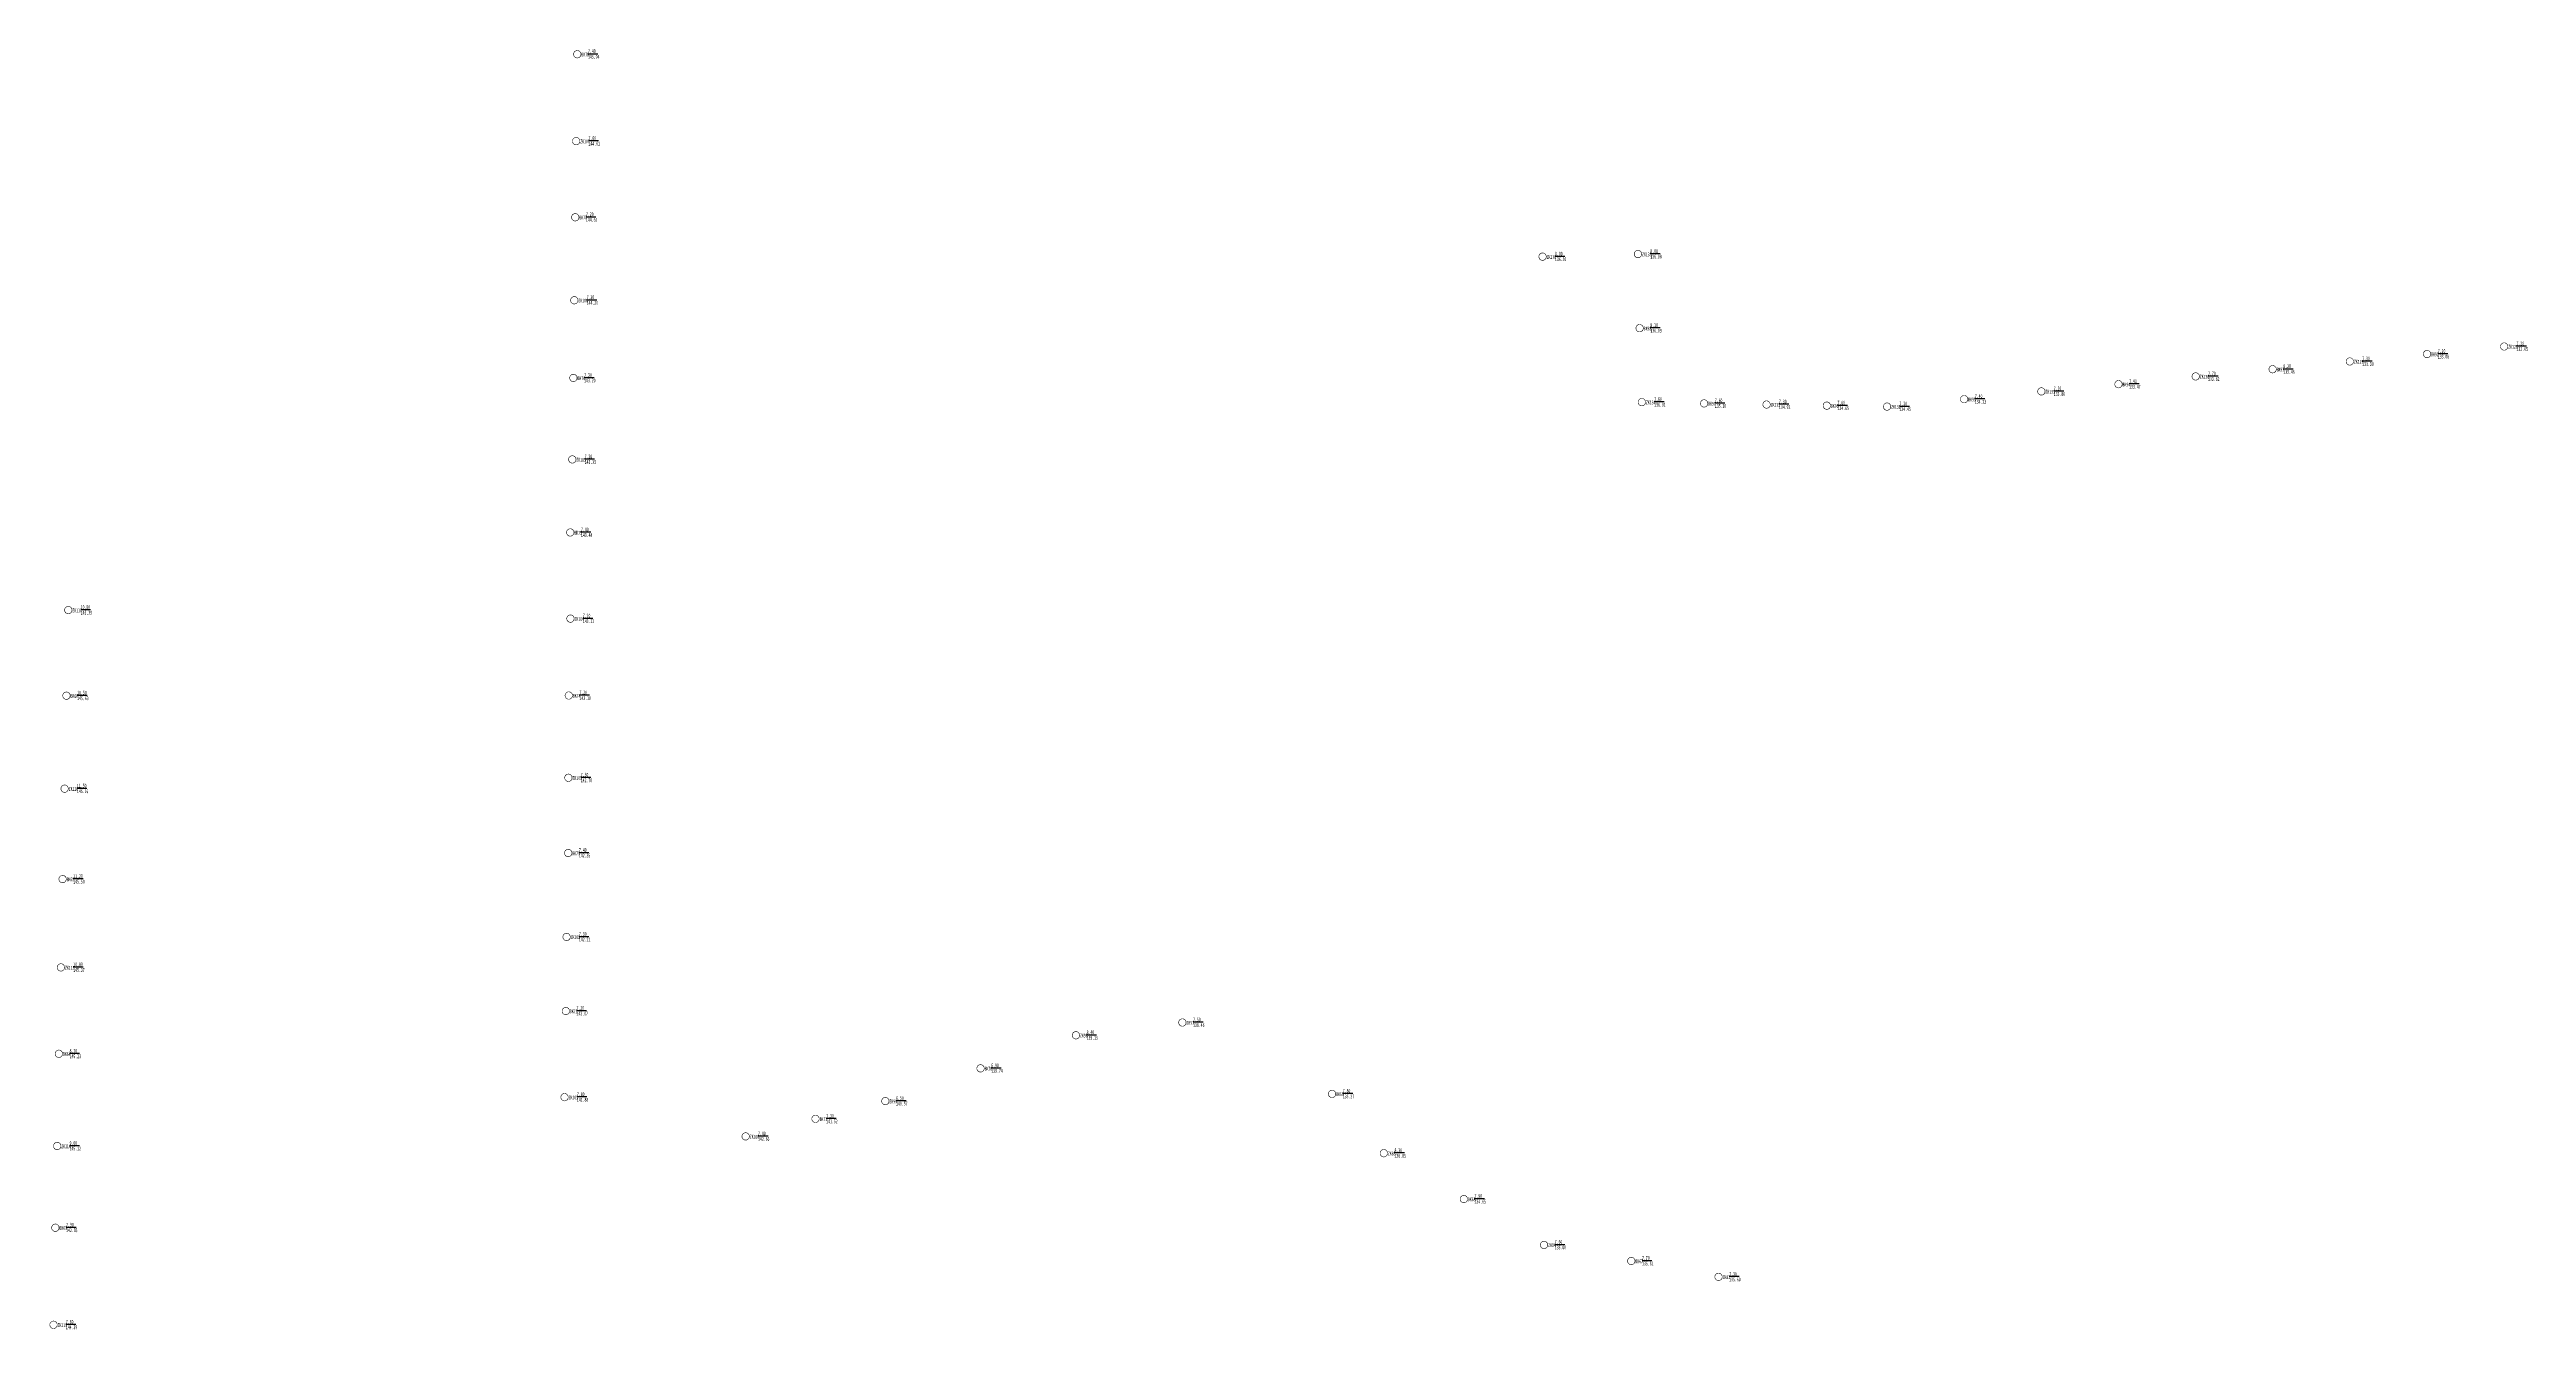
# Model space of a CAD drawing. Header units: millimetres. Extents: x 0 to 2711117, y 0 to 567555.
# Drawn here: x 2709358 to 2710698, y 564694 to 565386 of the extents above; entities that cross this region are included whole.
import ezdxf

# ---------------------------------------------------------------- set-up
doc = ezdxf.new("R2010")
doc.units = ezdxf.units.MM
doc.layers.add('勘察点方案', color=7, linetype='Continuous')
doc.styles.add('勘察孔', font='', dxfattribs={"width": 0.7, "height": 1.75})
doc.styles.get('勘察孔').set_extended_font_data('SimSun')

# ---------------------------------------------------------------- blocks, each defined once
blk = doc.blocks.new('孔_BK63', base_point=(2.1, 2.1))
blk.add_line((7.9, 2.5), (13.3, 2.5))
at = {"color": 7, "const_width": 0.3}
blk.add_lwpolyline([(2.1, 0.2, 1), (2.1, 4.2, 1), (2.1, 0.2, 1)], format="xyb", dxfattribs=at)
at = {"style": '勘察孔', "width": 0.6}
for s, p in [('BK63', (4.3, 1)), ('7.90', (7.9, 2.8)), ('142.03', (7.9, -0.2))]:
    blk.add_text(s, height=2.1, dxfattribs=at).set_placement(p)
blk = doc.blocks.new('孔_BK64', base_point=(2.1, 2.1))
blk.add_line((7.9, 2.5), (13.3, 2.5))
at = {"color": 7, "const_width": 0.3}
blk.add_lwpolyline([(2.1, 0.2, 1), (2.1, 4.2, 1), (2.1, 0.2, 1)], format="xyb", dxfattribs=at)
at = {"style": '勘察孔', "width": 0.6}
for s, p in [('BK64', (4.3, 1)), ('8.70', (7.9, 2.8)), ('145.23', (7.9, -0.2))]:
    blk.add_text(s, height=2.1, dxfattribs=at).set_placement(p)
blk = doc.blocks.new('孔_BK65', base_point=(2.1, 2.1))
blk.add_line((7.9, 2.5), (13.3, 2.5))
at = {"color": 7, "const_width": 0.3}
blk.add_lwpolyline([(2.1, 0.2, 1), (2.1, 4.2, 1), (2.1, 0.2, 1)], format="xyb", dxfattribs=at)
at = {"style": '勘察孔', "width": 0.6}
for s, p in [('BK65', (4.3, 1)), ('11.20', (7.9, 2.8)), ('145.50', (7.9, -0.2))]:
    blk.add_text(s, height=2.1, dxfattribs=at).set_placement(p)
blk = doc.blocks.new('孔_BK66', base_point=(2.1, 2.1))
blk.add_line((7.9, 2.5), (13.3, 2.5))
at = {"color": 7, "const_width": 0.3}
blk.add_lwpolyline([(2.1, 0.2, 1), (2.1, 4.2, 1), (2.1, 0.2, 1)], format="xyb", dxfattribs=at)
at = {"style": '勘察孔', "width": 0.6}
for s, p in [('BK66', (4.3, 1)), ('10.50', (7.9, 2.8)), ('145.63', (7.9, -0.2))]:
    blk.add_text(s, height=2.1, dxfattribs=at).set_placement(p)
blk = doc.blocks.new('孔_BK67', base_point=(2.1, 2.1))
blk.add_line((7.9, 2.5), (13.3, 2.5))
at = {"color": 7, "const_width": 0.3}
blk.add_lwpolyline([(2.1, 0.2, 1), (2.1, 4.2, 1), (2.1, 0.2, 1)], format="xyb", dxfattribs=at)
at = {"style": '勘察孔', "width": 0.6}
for s, p in [('BK67', (4.3, 1)), ('7.70', (7.9, 2.8)), ('135.62', (7.9, -0.2))]:
    blk.add_text(s, height=2.1, dxfattribs=at).set_placement(p)
blk = doc.blocks.new('孔_BK68', base_point=(2.1, 2.1))
blk.add_line((7.9, 2.5), (13.3, 2.5))
at = {"color": 7, "const_width": 0.3}
blk.add_lwpolyline([(2.1, 0.2, 1), (2.1, 4.2, 1), (2.1, 0.2, 1)], format="xyb", dxfattribs=at)
at = {"style": '勘察孔', "width": 0.6}
for s, p in [('BK68', (4.3, 1)), ('7.90', (7.9, 2.8)), ('134.65', (7.9, -0.2))]:
    blk.add_text(s, height=2.1, dxfattribs=at).set_placement(p)
blk = doc.blocks.new('孔_BK69', base_point=(2.1, 2.1))
blk.add_line((7.9, 2.5), (13.3, 2.5))
at = {"color": 7, "const_width": 0.3}
blk.add_lwpolyline([(2.1, 0.2, 1), (2.1, 4.2, 1), (2.1, 0.2, 1)], format="xyb", dxfattribs=at)
at = {"style": '勘察孔', "width": 0.6}
for s, p in [('BK69', (4.3, 1)), ('7.80', (7.9, 2.8)), ('135.27', (7.9, -0.2))]:
    blk.add_text(s, height=2.1, dxfattribs=at).set_placement(p)
blk = doc.blocks.new('孔_BK70', base_point=(2.1, 2.1))
blk.add_line((7.9, 2.5), (13.3, 2.5))
at = {"color": 7, "const_width": 0.3}
blk.add_lwpolyline([(2.1, 0.2, 1), (2.1, 4.2, 1), (2.1, 0.2, 1)], format="xyb", dxfattribs=at)
at = {"style": '勘察孔', "width": 0.6}
for s, p in [('BK70', (4.3, 1)), ('6.90', (7.9, 2.8)), ('139.74', (7.9, -0.2))]:
    blk.add_text(s, height=2.1, dxfattribs=at).set_placement(p)
blk = doc.blocks.new('孔_BK71', base_point=(2.1, 2.1))
blk.add_line((7.9, 2.5), (13.3, 2.5))
at = {"color": 7, "const_width": 0.3}
blk.add_lwpolyline([(2.1, 0.2, 1), (2.1, 4.2, 1), (2.1, 0.2, 1)], format="xyb", dxfattribs=at)
at = {"style": '勘察孔', "width": 0.6}
for s, p in [('BK71', (4.3, 1)), ('7.30', (7.9, 2.8)), ('141.52', (7.9, -0.2))]:
    blk.add_text(s, height=2.1, dxfattribs=at).set_placement(p)
blk = doc.blocks.new('孔_BK72', base_point=(2.1, 2.1))
blk.add_line((7.9, 2.5), (13.3, 2.5))
at = {"color": 7, "const_width": 0.3}
blk.add_lwpolyline([(2.1, 0.2, 1), (2.1, 4.2, 1), (2.1, 0.2, 1)], format="xyb", dxfattribs=at)
at = {"style": '勘察孔', "width": 0.6}
for s, p in [('BK72', (4.3, 1)), ('7.20', (7.9, 2.8)), ('142.07', (7.9, -0.2))]:
    blk.add_text(s, height=2.1, dxfattribs=at).set_placement(p)
blk = doc.blocks.new('孔_BK73', base_point=(2.1, 2.1))
blk.add_line((7.9, 2.5), (13.3, 2.5))
at = {"color": 7, "const_width": 0.3}
blk.add_lwpolyline([(2.1, 0.2, 1), (2.1, 4.2, 1), (2.1, 0.2, 1)], format="xyb", dxfattribs=at)
at = {"style": '勘察孔', "width": 0.6}
for s, p in [('BK73', (4.3, 1)), ('7.40', (7.9, 2.8)), ('142.55', (7.9, -0.2))]:
    blk.add_text(s, height=2.1, dxfattribs=at).set_placement(p)
blk = doc.blocks.new('孔_BK74', base_point=(2.1, 2.1))
blk.add_line((7.9, 2.5), (13.3, 2.5))
at = {"color": 7, "const_width": 0.3}
blk.add_lwpolyline([(2.1, 0.2, 1), (2.1, 4.2, 1), (2.1, 0.2, 1)], format="xyb", dxfattribs=at)
at = {"style": '勘察孔', "width": 0.6}
for s, p in [('BK74', (4.3, 1)), ('7.20', (7.9, 2.8)), ('143.10', (7.9, -0.2))]:
    blk.add_text(s, height=2.1, dxfattribs=at).set_placement(p)
blk = doc.blocks.new('孔_BK75', base_point=(2.1, 2.1))
blk.add_line((7.9, 2.5), (13.3, 2.5))
at = {"color": 7, "const_width": 0.3}
blk.add_lwpolyline([(2.1, 0.2, 1), (2.1, 4.2, 1), (2.1, 0.2, 1)], format="xyb", dxfattribs=at)
at = {"style": '勘察孔', "width": 0.6}
for s, p in [('BK75', (4.3, 1)), ('7.40', (7.9, 2.8)), ('143.48', (7.9, -0.2))]:
    blk.add_text(s, height=2.1, dxfattribs=at).set_placement(p)
blk = doc.blocks.new('孔_BK76', base_point=(2.1, 2.1))
blk.add_line((7.9, 2.5), (13.3, 2.5))
at = {"color": 7, "const_width": 0.3}
blk.add_lwpolyline([(2.1, 0.2, 1), (2.1, 4.2, 1), (2.1, 0.2, 1)], format="xyb", dxfattribs=at)
at = {"style": '勘察孔', "width": 0.6}
for s, p in [('BK76', (4.3, 1)), ('7.30', (7.9, 2.8)), ('143.20', (7.9, -0.2))]:
    blk.add_text(s, height=2.1, dxfattribs=at).set_placement(p)
blk = doc.blocks.new('孔_BK77', base_point=(2.1, 2.1))
blk.add_line((7.9, 2.5), (13.3, 2.5))
at = {"color": 7, "const_width": 0.3}
blk.add_lwpolyline([(2.1, 0.2, 1), (2.1, 4.2, 1), (2.1, 0.2, 1)], format="xyb", dxfattribs=at)
at = {"style": '勘察孔', "width": 0.6}
for s, p in [('BK77', (4.3, 1)), ('7.20', (7.9, 2.8)), ('144.65', (7.9, -0.2))]:
    blk.add_text(s, height=2.1, dxfattribs=at).set_placement(p)
blk = doc.blocks.new('孔_BK78', base_point=(2.1, 2.1))
blk.add_line((7.9, 2.5), (13.3, 2.5))
at = {"color": 7, "const_width": 0.3}
blk.add_lwpolyline([(2.1, 0.2, 1), (2.1, 4.2, 1), (2.1, 0.2, 1)], format="xyb", dxfattribs=at)
at = {"style": '勘察孔', "width": 0.6}
for s, p in [('BK78', (4.3, 1)), ('7.40', (7.9, 2.8)), ('145.04', (7.9, -0.2))]:
    blk.add_text(s, height=2.1, dxfattribs=at).set_placement(p)
blk = doc.blocks.new('孔_BK92', base_point=(2.1, 2.1))
blk.add_line((7.9, 2.5), (13.3, 2.5))
at = {"color": 7, "const_width": 0.3}
blk.add_lwpolyline([(2.1, 0.2, 1), (2.1, 4.2, 1), (2.1, 0.2, 1)], format="xyb", dxfattribs=at)
at = {"style": '勘察孔', "width": 0.6}
for s, p in [('BK92', (4.3, 1)), ('7.20', (7.9, 2.8)), ('133.06', (7.9, -0.2))]:
    blk.add_text(s, height=2.1, dxfattribs=at).set_placement(p)
blk = doc.blocks.new('孔_BK93', base_point=(2.1, 2.1))
blk.add_line((7.9, 2.5), (13.3, 2.5))
at = {"color": 7, "const_width": 0.3}
blk.add_lwpolyline([(2.1, 0.2, 1), (2.1, 4.2, 1), (2.1, 0.2, 1)], format="xyb", dxfattribs=at)
at = {"style": '勘察孔', "width": 0.6}
for s, p in [('BK93', (4.3, 1)), ('8.20', (7.9, 2.8)), ('133.46', (7.9, -0.2))]:
    blk.add_text(s, height=2.1, dxfattribs=at).set_placement(p)
blk = doc.blocks.new('孔_BK94', base_point=(2.1, 2.1))
blk.add_line((7.9, 2.5), (13.3, 2.5))
at = {"color": 7, "const_width": 0.3}
blk.add_lwpolyline([(2.1, 0.2, 1), (2.1, 4.2, 1), (2.1, 0.2, 1)], format="xyb", dxfattribs=at)
at = {"style": '勘察孔', "width": 0.6}
for s, p in [('BK94', (4.3, 1)), ('7.40', (7.9, 2.8)), ('133.47', (7.9, -0.2))]:
    blk.add_text(s, height=2.1, dxfattribs=at).set_placement(p)
blk = doc.blocks.new('孔_BK95', base_point=(2.1, 2.1))
blk.add_line((7.9, 2.5), (13.3, 2.5))
at = {"color": 7, "const_width": 0.3}
blk.add_lwpolyline([(2.1, 0.2, 1), (2.1, 4.2, 1), (2.1, 0.2, 1)], format="xyb", dxfattribs=at)
at = {"style": '勘察孔', "width": 0.6}
for s, p in [('BK95', (4.3, 1)), ('7.40', (7.9, 2.8)), ('134.23', (7.9, -0.2))]:
    blk.add_text(s, height=2.1, dxfattribs=at).set_placement(p)
blk = doc.blocks.new('孔_BK96', base_point=(2.1, 2.1))
blk.add_line((7.9, 2.5), (13.3, 2.5))
at = {"color": 7, "const_width": 0.3}
blk.add_lwpolyline([(2.1, 0.2, 1), (2.1, 4.2, 1), (2.1, 0.2, 1)], format="xyb", dxfattribs=at)
at = {"style": '勘察孔', "width": 0.6}
for s, p in [('BK96', (4.3, 1)), ('7.60', (7.9, 2.8)), ('134.65', (7.9, -0.2))]:
    blk.add_text(s, height=2.1, dxfattribs=at).set_placement(p)
blk = doc.blocks.new('孔_BK97', base_point=(2.1, 2.1))
blk.add_line((7.9, 2.5), (13.3, 2.5))
at = {"color": 7, "const_width": 0.3}
blk.add_lwpolyline([(2.1, 0.2, 1), (2.1, 4.2, 1), (2.1, 0.2, 1)], format="xyb", dxfattribs=at)
at = {"style": '勘察孔', "width": 0.6}
for s, p in [('BK97', (4.3, 1)), ('7.60', (7.9, 2.8)), ('135.30', (7.9, -0.2))]:
    blk.add_text(s, height=2.1, dxfattribs=at).set_placement(p)
blk = doc.blocks.new('孔_BK98', base_point=(2.1, 2.1))
blk.add_line((7.9, 2.5), (13.3, 2.5))
at = {"color": 7, "const_width": 0.3}
blk.add_lwpolyline([(2.1, 0.2, 1), (2.1, 4.2, 1), (2.1, 0.2, 1)], format="xyb", dxfattribs=at)
at = {"style": '勘察孔', "width": 0.6}
for s, p in [('BK98', (4.3, 1)), ('8.10', (7.9, 2.8)), ('136.09', (7.9, -0.2))]:
    blk.add_text(s, height=2.1, dxfattribs=at).set_placement(p)
blk = doc.blocks.new('孔_ZK100', base_point=(2.1, 2.1))
blk.add_line((8.8, 2.5), (14.2, 2.5))
at = {"color": 7, "const_width": 0.3}
blk.add_lwpolyline([(2.1, 0.2, 1), (2.1, 4.2, 1), (2.1, 0.2, 1)], format="xyb", dxfattribs=at)
at = {"style": '勘察孔', "width": 0.6}
for s, p in [('ZK100', (4.3, 1)), ('7.40', (8.8, 2.8)), ('142.66', (8.8, -0.2))]:
    blk.add_text(s, height=2.1, dxfattribs=at).set_placement(p)
blk = doc.blocks.new('孔_ZK101', base_point=(2.1, 2.1))
blk.add_line((8.8, 2.5), (14.2, 2.5))
at = {"color": 7, "const_width": 0.3}
blk.add_lwpolyline([(2.1, 0.2, 1), (2.1, 4.2, 1), (2.1, 0.2, 1)], format="xyb", dxfattribs=at)
at = {"style": '勘察孔', "width": 0.6}
for s, p in [('ZK101', (4.3, 1)), ('7.80', (8.8, 2.8)), ('141.88', (8.8, -0.2))]:
    blk.add_text(s, height=2.1, dxfattribs=at).set_placement(p)
blk = doc.blocks.new('孔_ZK102', base_point=(2.1, 2.1))
blk.add_line((8.8, 2.5), (14.2, 2.5))
at = {"color": 7, "const_width": 0.3}
blk.add_lwpolyline([(2.1, 0.2, 1), (2.1, 4.2, 1), (2.1, 0.2, 1)], format="xyb", dxfattribs=at)
at = {"style": '勘察孔', "width": 0.6}
for s, p in [('ZK102', (4.3, 1)), ('7.30', (8.8, 2.8)), ('142.21', (8.8, -0.2))]:
    blk.add_text(s, height=2.1, dxfattribs=at).set_placement(p)
blk = doc.blocks.new('孔_ZK103', base_point=(2.1, 2.1))
blk.add_line((8.8, 2.5), (14.2, 2.5))
at = {"color": 7, "const_width": 0.3}
blk.add_lwpolyline([(2.1, 0.2, 1), (2.1, 4.2, 1), (2.1, 0.2, 1)], format="xyb", dxfattribs=at)
at = {"style": '勘察孔', "width": 0.6}
for s, p in [('ZK103', (4.3, 1)), ('7.30', (8.8, 2.8)), ('142.70', (8.8, -0.2))]:
    blk.add_text(s, height=2.1, dxfattribs=at).set_placement(p)
blk = doc.blocks.new('孔_ZK104', base_point=(2.1, 2.1))
blk.add_line((8.8, 2.5), (14.2, 2.5))
at = {"color": 7, "const_width": 0.3}
blk.add_lwpolyline([(2.1, 0.2, 1), (2.1, 4.2, 1), (2.1, 0.2, 1)], format="xyb", dxfattribs=at)
at = {"style": '勘察孔', "width": 0.6}
for s, p in [('ZK104', (4.3, 1)), ('7.20', (8.8, 2.8)), ('143.12', (8.8, -0.2))]:
    blk.add_text(s, height=2.1, dxfattribs=at).set_placement(p)
blk = doc.blocks.new('孔_ZK105', base_point=(2.1, 2.1))
blk.add_line((8.8, 2.5), (14.2, 2.5))
at = {"color": 7, "const_width": 0.3}
blk.add_lwpolyline([(2.1, 0.2, 1), (2.1, 4.2, 1), (2.1, 0.2, 1)], format="xyb", dxfattribs=at)
at = {"style": '勘察孔', "width": 0.6}
for s, p in [('ZK105', (4.3, 1)), ('7.20', (8.8, 2.8)), ('143.35', (8.8, -0.2))]:
    blk.add_text(s, height=2.1, dxfattribs=at).set_placement(p)
blk = doc.blocks.new('孔_ZK106', base_point=(2.1, 2.1))
blk.add_line((8.8, 2.5), (14.2, 2.5))
at = {"color": 7, "const_width": 0.3}
blk.add_lwpolyline([(2.1, 0.2, 1), (2.1, 4.2, 1), (2.1, 0.2, 1)], format="xyb", dxfattribs=at)
at = {"style": '勘察孔', "width": 0.6}
for s, p in [('ZK106', (4.3, 1)), ('7.30', (8.8, 2.8)), ('144.20', (8.8, -0.2))]:
    blk.add_text(s, height=2.1, dxfattribs=at).set_placement(p)
blk = doc.blocks.new('孔_ZK107', base_point=(2.1, 2.1))
blk.add_line((8.8, 2.5), (14.2, 2.5))
at = {"color": 7, "const_width": 0.3}
blk.add_lwpolyline([(2.1, 0.2, 1), (2.1, 4.2, 1), (2.1, 0.2, 1)], format="xyb", dxfattribs=at)
at = {"style": '勘察孔', "width": 0.6}
for s, p in [('ZK107', (4.3, 1)), ('7.60', (8.8, 2.8)), ('144.61', (8.8, -0.2))]:
    blk.add_text(s, height=2.1, dxfattribs=at).set_placement(p)
blk = doc.blocks.new('孔_ZK113', base_point=(2.1, 2.1))
blk.add_line((8.8, 2.5), (14.2, 2.5))
at = {"color": 7, "const_width": 0.3}
blk.add_lwpolyline([(2.1, 0.2, 1), (2.1, 4.2, 1), (2.1, 0.2, 1)], format="xyb", dxfattribs=at)
at = {"style": '勘察孔', "width": 0.6}
for s, p in [('ZK113', (4.3, 1)), ('7.80', (8.8, 2.8)), ('144.39', (8.8, -0.2))]:
    blk.add_text(s, height=2.1, dxfattribs=at).set_placement(p)
blk = doc.blocks.new('孔_ZK114', base_point=(2.1, 2.1))
blk.add_line((8.8, 2.5), (14.2, 2.5))
at = {"color": 7, "const_width": 0.3}
blk.add_lwpolyline([(2.1, 0.2, 1), (2.1, 4.2, 1), (2.1, 0.2, 1)], format="xyb", dxfattribs=at)
at = {"style": '勘察孔', "width": 0.6}
for s, p in [('ZK114', (4.3, 1)), ('9.00', (8.8, 2.8)), ('145.12', (8.8, -0.2))]:
    blk.add_text(s, height=2.1, dxfattribs=at).set_placement(p)
blk = doc.blocks.new('孔_ZK115', base_point=(2.1, 2.1))
blk.add_line((8.8, 2.5), (14.2, 2.5))
at = {"color": 7, "const_width": 0.3}
blk.add_lwpolyline([(2.1, 0.2, 1), (2.1, 4.2, 1), (2.1, 0.2, 1)], format="xyb", dxfattribs=at)
at = {"style": '勘察孔', "width": 0.6}
for s, p in [('ZK115', (4.3, 1)), ('10.80', (8.8, 2.8)), ('145.37', (8.8, -0.2))]:
    blk.add_text(s, height=2.1, dxfattribs=at).set_placement(p)
blk = doc.blocks.new('孔_ZK116', base_point=(2.1, 2.1))
blk.add_line((8.8, 2.5), (14.2, 2.5))
at = {"color": 7, "const_width": 0.3}
blk.add_lwpolyline([(2.1, 0.2, 1), (2.1, 4.2, 1), (2.1, 0.2, 1)], format="xyb", dxfattribs=at)
at = {"style": '勘察孔', "width": 0.6}
for s, p in [('ZK116', (4.3, 1)), ('11.50', (8.8, 2.8)), ('145.16', (8.8, -0.2))]:
    blk.add_text(s, height=2.1, dxfattribs=at).set_placement(p)
blk = doc.blocks.new('孔_ZK117', base_point=(2.1, 2.1))
blk.add_line((8.8, 2.5), (14.2, 2.5))
at = {"color": 7, "const_width": 0.3}
blk.add_lwpolyline([(2.1, 0.2, 1), (2.1, 4.2, 1), (2.1, 0.2, 1)], format="xyb", dxfattribs=at)
at = {"style": '勘察孔', "width": 0.6}
for s, p in [('ZK117', (4.3, 1)), ('10.80', (8.8, 2.8)), ('145.39', (8.8, -0.2))]:
    blk.add_text(s, height=2.1, dxfattribs=at).set_placement(p)
blk = doc.blocks.new('孔_ZK128', base_point=(2.1, 2.1))
blk.add_line((8.8, 2.5), (14.2, 2.5))
at = {"color": 7, "const_width": 0.3}
blk.add_lwpolyline([(2.1, 0.2, 1), (2.1, 4.2, 1), (2.1, 0.2, 1)], format="xyb", dxfattribs=at)
at = {"style": '勘察孔', "width": 0.6}
for s, p in [('ZK128', (4.3, 1)), ('7.20', (8.8, 2.8)), ('132.65', (8.8, -0.2))]:
    blk.add_text(s, height=2.1, dxfattribs=at).set_placement(p)
blk = doc.blocks.new('孔_ZK129', base_point=(2.1, 2.1))
blk.add_line((8.8, 2.5), (14.2, 2.5))
at = {"color": 7, "const_width": 0.3}
blk.add_lwpolyline([(2.1, 0.2, 1), (2.1, 4.2, 1), (2.1, 0.2, 1)], format="xyb", dxfattribs=at)
at = {"style": '勘察孔', "width": 0.6}
for s, p in [('ZK129', (4.3, 1)), ('7.30', (8.8, 2.8)), ('133.30', (8.8, -0.2))]:
    blk.add_text(s, height=2.1, dxfattribs=at).set_placement(p)
blk = doc.blocks.new('孔_ZK130', base_point=(2.1, 2.1))
blk.add_line((8.8, 2.5), (14.2, 2.5))
at = {"color": 7, "const_width": 0.3}
blk.add_lwpolyline([(2.1, 0.2, 1), (2.1, 4.2, 1), (2.1, 0.2, 1)], format="xyb", dxfattribs=at)
at = {"style": '勘察孔', "width": 0.6}
for s, p in [('ZK130', (4.3, 1)), ('7.70', (8.8, 2.8)), ('133.62', (8.8, -0.2))]:
    blk.add_text(s, height=2.1, dxfattribs=at).set_placement(p)
blk = doc.blocks.new('孔_ZK131', base_point=(2.1, 2.1))
blk.add_line((8.8, 2.5), (14.2, 2.5))
at = {"color": 7, "const_width": 0.3}
blk.add_lwpolyline([(2.1, 0.2, 1), (2.1, 4.2, 1), (2.1, 0.2, 1)], format="xyb", dxfattribs=at)
at = {"style": '勘察孔', "width": 0.6}
for s, p in [('ZK131', (4.3, 1)), ('7.20', (8.8, 2.8)), ('133.86', (8.8, -0.2))]:
    blk.add_text(s, height=2.1, dxfattribs=at).set_placement(p)
blk = doc.blocks.new('孔_ZK132', base_point=(2.1, 2.1))
blk.add_line((8.8, 2.5), (14.2, 2.5))
at = {"color": 7, "const_width": 0.3}
blk.add_lwpolyline([(2.1, 0.2, 1), (2.1, 4.2, 1), (2.1, 0.2, 1)], format="xyb", dxfattribs=at)
at = {"style": '勘察孔', "width": 0.6}
for s, p in [('ZK132', (4.3, 1)), ('7.30', (8.8, 2.8)), ('134.45', (8.8, -0.2))]:
    blk.add_text(s, height=2.1, dxfattribs=at).set_placement(p)
blk = doc.blocks.new('孔_ZK133', base_point=(2.1, 2.1))
blk.add_line((8.8, 2.5), (14.2, 2.5))
at = {"color": 7, "const_width": 0.3}
blk.add_lwpolyline([(2.1, 0.2, 1), (2.1, 4.2, 1), (2.1, 0.2, 1)], format="xyb", dxfattribs=at)
at = {"style": '勘察孔', "width": 0.6}
for s, p in [('ZK133', (4.3, 1)), ('7.30', (8.8, 2.8)), ('134.92', (8.8, -0.2))]:
    blk.add_text(s, height=2.1, dxfattribs=at).set_placement(p)
blk = doc.blocks.new('孔_ZK134', base_point=(2.1, 2.1))
blk.add_line((8.8, 2.5), (14.2, 2.5))
at = {"color": 7, "const_width": 0.3}
blk.add_lwpolyline([(2.1, 0.2, 1), (2.1, 4.2, 1), (2.1, 0.2, 1)], format="xyb", dxfattribs=at)
at = {"style": '勘察孔', "width": 0.6}
for s, p in [('ZK134', (4.3, 1)), ('7.60', (8.8, 2.8)), ('136.01', (8.8, -0.2))]:
    blk.add_text(s, height=2.1, dxfattribs=at).set_placement(p)
blk = doc.blocks.new('孔_ZK135', base_point=(2.1, 2.1))
blk.add_line((8.8, 2.5), (14.2, 2.5))
at = {"color": 7, "const_width": 0.3}
blk.add_lwpolyline([(2.1, 0.2, 1), (2.1, 4.2, 1), (2.1, 0.2, 1)], format="xyb", dxfattribs=at)
at = {"style": '勘察孔', "width": 0.6}
for s, p in [('ZK135', (4.3, 1)), ('8.00', (8.8, 2.8)), ('136.08', (8.8, -0.2))]:
    blk.add_text(s, height=2.1, dxfattribs=at).set_placement(p)
blk = doc.blocks.new('孔_ZK136', base_point=(2.1, 2.1))
blk.add_line((8.8, 2.5), (14.2, 2.5))
at = {"color": 7, "const_width": 0.3}
blk.add_lwpolyline([(2.1, 0.2, 1), (2.1, 4.2, 1), (2.1, 0.2, 1)], format="xyb", dxfattribs=at)
at = {"style": '勘察孔', "width": 0.6}
for s, p in [('ZK136', (4.3, 1)), ('8.00', (8.8, 2.8)), ('136.30', (8.8, -0.2))]:
    blk.add_text(s, height=2.1, dxfattribs=at).set_placement(p)
blk = doc.blocks.new('孔_ZK83', base_point=(2.1, 2.1))
blk.add_line((7.9, 2.5), (13.3, 2.5))
at = {"color": 7, "const_width": 0.3}
blk.add_lwpolyline([(2.1, 0.2, 1), (2.1, 4.2, 1), (2.1, 0.2, 1)], format="xyb", dxfattribs=at)
at = {"style": '勘察孔', "width": 0.6}
for s, p in [('ZK83', (4.3, 1)), ('7.30', (7.9, 2.8)), ('135.60', (7.9, -0.2))]:
    blk.add_text(s, height=2.1, dxfattribs=at).set_placement(p)
blk = doc.blocks.new('孔_ZK84', base_point=(2.1, 2.1))
blk.add_line((7.9, 2.5), (13.3, 2.5))
at = {"color": 7, "const_width": 0.3}
blk.add_lwpolyline([(2.1, 0.2, 1), (2.1, 4.2, 1), (2.1, 0.2, 1)], format="xyb", dxfattribs=at)
at = {"style": '勘察孔', "width": 0.6}
for s, p in [('ZK84', (4.3, 1)), ('7.60', (7.9, 2.8)), ('135.00', (7.9, -0.2))]:
    blk.add_text(s, height=2.1, dxfattribs=at).set_placement(p)
blk = doc.blocks.new('孔_ZK85', base_point=(2.1, 2.1))
blk.add_line((7.9, 2.5), (13.3, 2.5))
at = {"color": 7, "const_width": 0.3}
blk.add_lwpolyline([(2.1, 0.2, 1), (2.1, 4.2, 1), (2.1, 0.2, 1)], format="xyb", dxfattribs=at)
at = {"style": '勘察孔', "width": 0.6}
for s, p in [('ZK85', (4.3, 1)), ('8.30', (7.9, 2.8)), ('136.85', (7.9, -0.2))]:
    blk.add_text(s, height=2.1, dxfattribs=at).set_placement(p)
blk = doc.blocks.new('孔_ZK97', base_point=(2.1, 2.1))
blk.add_line((7.9, 2.5), (13.3, 2.5))
at = {"color": 7, "const_width": 0.3}
blk.add_lwpolyline([(2.1, 0.2, 1), (2.1, 4.2, 1), (2.1, 0.2, 1)], format="xyb", dxfattribs=at)
at = {"style": '勘察孔', "width": 0.6}
for s, p in [('ZK97', (4.3, 1)), ('7.50', (7.9, 2.8)), ('138.46', (7.9, -0.2))]:
    blk.add_text(s, height=2.1, dxfattribs=at).set_placement(p)
blk = doc.blocks.new('孔_ZK98', base_point=(2.1, 2.1))
blk.add_line((7.9, 2.5), (13.3, 2.5))
at = {"color": 7, "const_width": 0.3}
blk.add_lwpolyline([(2.1, 0.2, 1), (2.1, 4.2, 1), (2.1, 0.2, 1)], format="xyb", dxfattribs=at)
at = {"style": '勘察孔', "width": 0.6}
for s, p in [('ZK98', (4.3, 1)), ('8.40', (7.9, 2.8)), ('139.15', (7.9, -0.2))]:
    blk.add_text(s, height=2.1, dxfattribs=at).set_placement(p)
blk = doc.blocks.new('孔_ZK99', base_point=(2.1, 2.1))
blk.add_line((7.9, 2.5), (13.3, 2.5))
at = {"color": 7, "const_width": 0.3}
blk.add_lwpolyline([(2.1, 0.2, 1), (2.1, 4.2, 1), (2.1, 0.2, 1)], format="xyb", dxfattribs=at)
at = {"style": '勘察孔', "width": 0.6}
for s, p in [('ZK99', (4.3, 1)), ('6.50', (7.9, 2.8)), ('140.57', (7.9, -0.2))]:
    blk.add_text(s, height=2.1, dxfattribs=at).set_placement(p)

msp = doc.modelspace()

# ---------------------------------------------------------------- block references
at = {"layer": '勘察点方案'}
for name, p in [('孔_BK78', (2709643.4, 565383.8)), ('孔_ZK107', (2709642.8, 565336.8)), ('孔_BK77', (2709642.3, 565295.6)), ('孔_ZK136', (2710165.7, 565274.3)), ('孔_ZK135', (2710217.3, 565275.7)), ('孔_ZK106', (2709641.8, 565250.7)), ('孔_BK98', (2710218.2, 565235.6)), ('孔_BK92', (2710644.3, 565221.6)), ('孔_ZK128', (2710686, 565225.7)), ('孔_BK76', (2709641.3, 565208.7)), ('孔_BK94', (2710477.3, 565205.3)), ('孔_ZK130', (2710519.1, 565209.5)), ('孔_BK93', (2710560.7, 565213.4)), ('孔_ZK129', (2710602.5, 565217.6)), ('孔_ZK134', (2710219.4, 565195.6)), ('孔_BK97', (2710253.1, 565194.9)), ('孔_ZK133', (2710286.9, 565194.3)), ('孔_BK96', (2710319.5, 565193.7)), ('孔_ZK132', (2710352.1, 565193.2)), ('孔_BK95', (2710393.8, 565197.2)), ('孔_ZK131', (2710435.6, 565201.4)), ('孔_ZK105', (2709640.7, 565164.6)), ('孔_BK75', (2709639.6, 565125.1)), ('孔_ZK117', (2709368, 565083.1)), ('孔_ZK104', (2709639.7, 565078.5)), ('孔_BK66', (2709367, 565036.8)), ('孔_BK74', (2709638.8, 565036.9)), ('孔_ZK103', (2709638.6, 564992.4)), ('孔_ZK116', (2709366, 564986.5)), ('孔_BK73', (2709638.5, 564951.7)), ('孔_BK65', (2709364.9, 564937.6)), ('孔_ZK102', (2709637.6, 564906.3)), ('孔_ZK115', (2709364, 564889.8)), ('孔_BK72', (2709637.2, 564866.2)), ('孔_ZK97', (2709970.8, 564860)), ('孔_BK64', (2709362.9, 564843.1)), ('孔_ZK98', (2709913.2, 564853.1)), ('孔_BK70', (2709861.6, 564835.2)), ('孔_ZK101', (2709636.5, 564819.6)), ('孔_ZK99', (2709810.1, 564817.5)), ('孔_BK69', (2710051.8, 564821.4)), ('孔_BK71', (2709772.3, 564807.9)), ('孔_ZK114', (2709362, 564793.2)), ('孔_ZK100', (2709734.5, 564798.4)), ('孔_ZK85', (2710079.8, 564789.3)), ('孔_BK68', (2710123.1, 564764.5)), ('孔_BK63', (2709361, 564749)), ('孔_ZK84', (2710166.5, 564739.7)), ('孔_BK67', (2710213.7, 564731)), ('孔_ZK83', (2710260.9, 564722.4)), ('孔_ZK113', (2709360, 564696.5))]:
    msp.add_blockref(name, p, dxfattribs=at)

doc.saveas('drawing.dxf')
